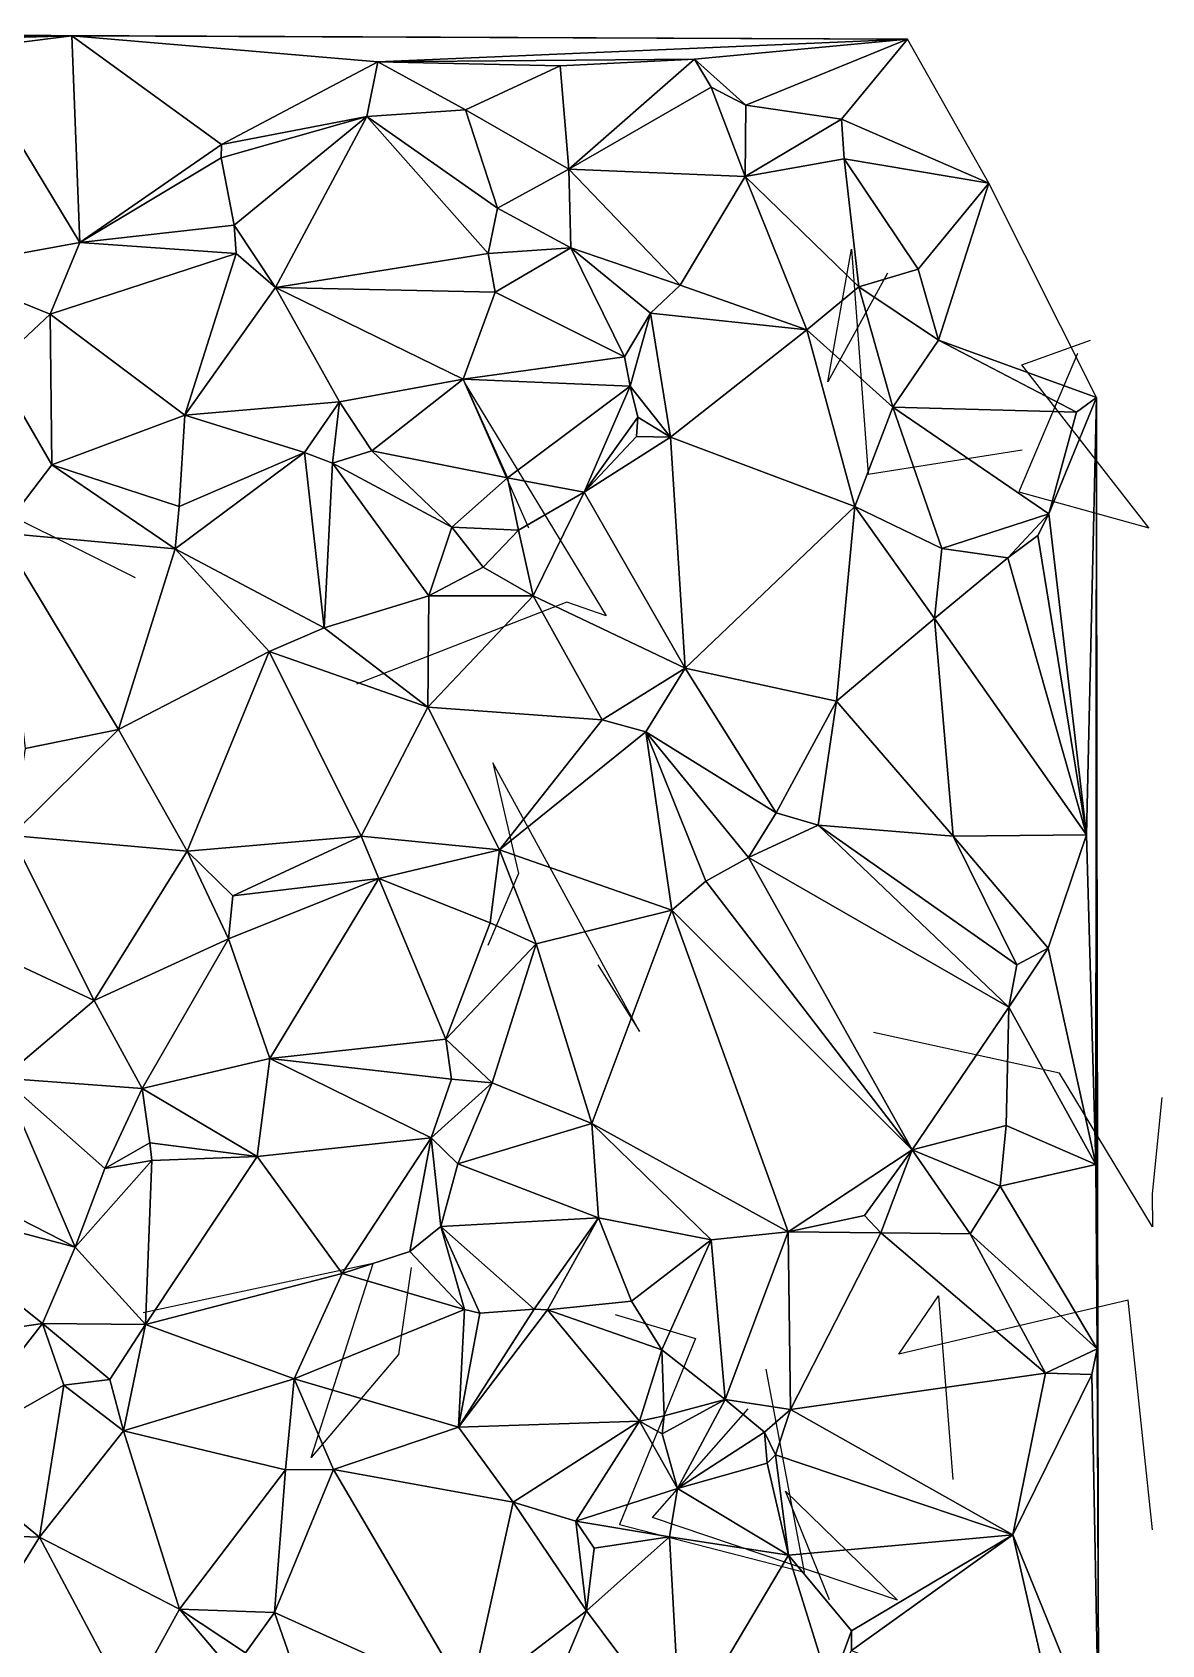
# Model space of a CAD drawing. Header units: metres. Extents: x -15 to 15.5, y -15.2 to 15.3.
# Drawn here: x 8.42 to 15.37, y 5.04 to 14.97 of the extents above; entities that cross this region are included whole.
import ezdxf

# ---------------------------------------------------------------- set-up
doc = ezdxf.new("R2010")
doc.units = ezdxf.units.M
doc.layers.add('CRACKS', color=1, linetype='Continuous')
doc.layers.add('STREET_MESH', color=7, linetype='Continuous')

msp = doc.modelspace()

# ---------------------------------------------------------------- linework, layer by layer
at = {"layer": 'CRACKS'}
for points in [[(13.6832, 13.4912, 0.1), (13.3157, 12.8207, 0.1), (13.4602, 13.6376, 0.1), (13.5627, 12.2519, 0.1), (14.5106, 12.4034, 0.1)], [(14.8513, 12.9949, 0.1), (14.4908, 12.1445, 0.1), (15.2906, 11.9225, 0.1), (14.5105, 12.9252, 0.1), (14.9319, 13.0773, 0.1)], [(11.4747, 11.9208, 0.1), (11.0824, 12.8098, 0.1), (11.9492, 11.3805, 0.1), (11.708, 11.4655, 0.1), (10.4125, 10.96, 0.1)], [(7.3409, 11.5281, 0.1), (7.7348, 12.4129, 0.1), (7.6828, 11.8789, 0.1), (7.9292, 12.175, 0.1), (9.0505, 11.6173, 0.1)], [(11.8978, 9.2307, 0.1), (12.1544, 8.8211, 0.1), (11.253, 10.4743, 0.1), (11.4095, 9.7945, 0.1), (11.221, 9.3511, 0.1)], [(15.3711, 8.4134, 0.1), (15.3128, 7.8209, 0.1), (15.3132, 7.617, 0.1), (14.7407, 8.5641, 0.1), (13.5964, 8.8137, 0.1)], [(10.7503, 7.3666, 0.1), (10.6707, 6.831, 0.1), (10.1328, 6.1979, 0.1), (10.5153, 7.3928, 0.1), (9.0984, 7.0888, 0.1)], [(15.3142, 5.7521, 0.1), (15.1644, 7.167, 0.1), (13.7522, 6.8331, 0.1), (13.9962, 7.1923, 0.1), (14.0854, 6.0612, 0.1)], [(12.0064, 7.0773, 0.1), (12.4993, 6.9299, 0.1), (12.0322, 5.784, 0.1), (13.1705, 5.4908, 0.1), (12.9344, 6.7415, 0.1)], [(13.3247, 5.3204, 0.1), (13.0535, 5.99, 0.1), (13.7447, 5.3195, 0.1), (12.2352, 5.8279, 0.1), (12.8244, 6.4982, 0.1)]]:
    msp.add_polyline3d(points, dxfattribs=at)
at = {"layer": 'STREET_MESH'}
for points in [[(3.7372, 14.9741), (8.6608, 14.951), (13.8065, 14.9325)], [(4.874, 14.8459), (8.6608, 14.951), (3.7372, 14.9741)], [(4.874, 14.8459), (7.988, 14.8683), (8.6608, 14.951)], [(7.988, 14.8683), (8.7096, 13.6798), (8.6608, 14.951)], [(8.6608, 14.951), (10.5447, 14.7909), (13.8065, 14.9325)], [(9.5806, 14.2827), (10.5447, 14.7909), (8.6608, 14.951)], [(8.7096, 13.6798), (9.5806, 14.2827), (8.6608, 14.951)], [(10.5447, 14.7909), (12.494, 14.808), (13.8065, 14.9325)], [(12.494, 14.808), (12.81, 14.5244), (13.8065, 14.9325)], [(12.81, 14.5244), (13.3983, 14.4387), (13.8065, 14.9325)], [(13.3983, 14.4387), (14.3072, 14.0444), (13.8065, 14.9325)], [(7.988, 14.8683), (7.8337, 13.5192), (8.7096, 13.6798)], [(11.6662, 14.7679), (12.494, 14.808), (10.5447, 14.7909)], [(11.7196, 14.1301), (12.494, 14.808), (11.6662, 14.7679)], [(11.7196, 14.1301), (12.5968, 14.6356), (12.494, 14.808)], [(12.494, 14.808), (12.5968, 14.6356), (12.81, 14.5244)], [(9.5806, 14.2827), (10.4761, 14.4562), (10.5447, 14.7909)], [(10.4761, 14.4562), (11.0834, 14.4958), (10.5447, 14.7909)], [(11.0834, 14.4958), (11.6662, 14.7679), (10.5447, 14.7909)], [(11.0834, 14.4958), (11.7196, 14.1301), (11.6662, 14.7679)], [(12.5968, 14.6356), (11.7196, 14.1301), (12.8064, 14.0853)], [(12.5968, 14.6356), (12.8064, 14.0853), (12.81, 14.5244)], [(12.8064, 14.0853), (13.3983, 14.4387), (12.81, 14.5244)], [(10.4761, 14.4562), (9.5806, 14.2827), (9.5801, 14.2003)], [(9.6595, 13.787), (10.4761, 14.4562), (9.5801, 14.2003)], [(9.6595, 13.787), (9.9136, 13.4022), (10.4761, 14.4562)], [(10.4761, 14.4562), (9.9136, 13.4022), (11.223, 13.611)], [(11.2807, 13.8917), (11.0834, 14.4958), (10.4761, 14.4562)], [(11.2807, 13.8917), (10.4761, 14.4562), (11.223, 13.611)], [(11.2807, 13.8917), (11.7196, 14.1301), (11.0834, 14.4958)], [(13.3983, 14.4387), (12.8064, 14.0853), (13.4163, 14.1936)], [(13.3983, 14.4387), (13.4163, 14.1936), (14.3072, 14.0444)], [(9.5806, 14.2827), (8.7096, 13.6798), (9.5801, 14.2003)], [(8.7096, 13.6798), (9.6595, 13.787), (9.5801, 14.2003)], [(11.7196, 14.1301), (11.2807, 13.8917), (11.7317, 13.6475)], [(11.7196, 14.1301), (12.405, 13.4164), (12.8064, 14.0853)], [(12.405, 13.4164), (11.7196, 14.1301), (11.7317, 13.6475)], [(12.8064, 14.0853), (13.505, 13.4056), (13.4163, 14.1936)], [(13.4163, 14.1936), (13.8718, 13.5153), (14.3072, 14.0444)], [(13.505, 13.4056), (13.8718, 13.5153), (13.4163, 14.1936)], [(12.8064, 14.0853), (12.405, 13.4164), (13.1865, 13.142)], [(13.505, 13.4056), (12.8064, 14.0853), (13.1865, 13.142)], [(13.8718, 13.5153), (13.9973, 13.0777), (14.3072, 14.0444)], [(14.3072, 14.0444), (13.9973, 13.0777), (14.9693, 12.7255)], [(11.7317, 13.6475), (11.2807, 13.8917), (11.223, 13.611)], [(9.671, 13.6116), (9.6595, 13.787), (8.7096, 13.6798)], [(9.6595, 13.787), (9.671, 13.6116), (9.9136, 13.4022)], [(8.7096, 13.6798), (7.8337, 13.5192), (8.5265, 13.2383)], [(9.671, 13.6116), (8.7096, 13.6798), (8.5265, 13.2383)], [(9.3563, 12.6153), (9.671, 13.6116), (8.5265, 13.2383)], [(9.9136, 13.4022), (9.671, 13.6116), (9.3563, 12.6153)], [(9.9136, 13.4022), (11.2663, 13.3739), (11.223, 13.611)], [(11.2663, 13.3739), (11.7317, 13.6475), (11.223, 13.611)], [(11.2663, 13.3739), (12.0621, 12.9746), (11.7317, 13.6475)], [(12.405, 13.4164), (11.7317, 13.6475), (12.2239, 13.2447)], [(11.7317, 13.6475), (12.0621, 12.9746), (12.2239, 13.2447)], [(7.8337, 13.5192), (8.1837, 12.9173), (8.5265, 13.2383)], [(13.505, 13.4056), (13.9973, 13.0777), (13.8718, 13.5153)], [(13.1865, 13.142), (12.405, 13.4164), (12.2239, 13.2447)], [(13.7146, 12.6654), (13.505, 13.4056), (13.1865, 13.142)], [(13.7146, 12.6654), (13.9973, 13.0777), (13.505, 13.4056)], [(10.3078, 12.699), (9.9136, 13.4022), (9.3563, 12.6153)], [(9.9136, 13.4022), (10.3078, 12.699), (11.0697, 12.838)], [(11.2663, 13.3739), (9.9136, 13.4022), (11.0697, 12.838)], [(12.0621, 12.9746), (11.2663, 13.3739), (11.0697, 12.838)], [(8.1837, 12.9173), (8.5376, 12.31), (8.5265, 13.2383)], [(8.5376, 12.31), (9.3563, 12.6153), (8.5265, 13.2383)], [(12.0621, 12.9746), (12.0977, 12.7943), (12.2239, 13.2447)], [(12.0977, 12.7943), (12.3459, 12.4816), (12.2239, 13.2447)], [(12.3459, 12.4816), (13.1865, 13.142), (12.2239, 13.2447)], [(12.3459, 12.4816), (13.481, 12.0547), (13.1865, 13.142)], [(13.481, 12.0547), (13.7146, 12.6654), (13.1865, 13.142)], [(13.7146, 12.6654), (14.8466, 12.6346), (13.9973, 13.0777)], [(13.9973, 13.0777), (14.8466, 12.6346), (14.9693, 12.7255)], [(8.2183, 11.8912), (8.5376, 12.31), (8.1837, 12.9173)], [(12.0621, 12.9746), (11.0697, 12.838), (12.0977, 12.7943)], [(10.3078, 12.699), (10.5066, 12.3975), (11.0697, 12.838)], [(11.0697, 12.838), (10.5066, 12.3975), (11.3435, 12.2305)], [(12.0977, 12.7943), (11.0697, 12.838), (11.3435, 12.2305)], [(11.8149, 12.142), (12.0977, 12.7943), (11.3435, 12.2305)], [(11.8149, 12.142), (12.1453, 12.603), (12.0977, 12.7943)], [(12.0977, 12.7943), (12.1453, 12.603), (12.3459, 12.4816)], [(14.6748, 12.0079), (14.9078, 10.0314), (14.9693, 12.7255)], [(14.8466, 12.6346), (14.6748, 12.0079), (14.9693, 12.7255)], [(14.9078, 10.0314), (14.966, 8.0009), (14.9693, 12.7255)], [(14.966, 8.0009), (14.974, 6.8677), (14.9693, 12.7255)], [(14.9693, 12.7255), (14.974, 6.8677), (14.9844, 4.4181)], [(8.5376, 12.31), (9.3209, 12.0538), (9.3563, 12.6153)], [(9.3209, 12.0538), (10.0919, 12.3854), (9.3563, 12.6153)], [(10.0919, 12.3854), (10.3078, 12.699), (9.3563, 12.6153)], [(10.3078, 12.699), (10.0919, 12.3854), (10.2655, 12.3214)], [(10.5066, 12.3975), (10.3078, 12.699), (10.2655, 12.3214)], [(13.7146, 12.6654), (13.481, 12.0547), (14.0177, 11.7948)], [(14.6748, 12.0079), (13.7146, 12.6654), (14.0177, 11.7948)], [(14.8466, 12.6346), (13.7146, 12.6654), (14.6748, 12.0079)], [(12.1368, 12.4839), (12.1453, 12.603), (11.8149, 12.142)], [(12.1453, 12.603), (12.1368, 12.4839), (12.3459, 12.4816)], [(12.1368, 12.4839), (11.8149, 12.142), (12.3459, 12.4816)], [(12.3459, 12.4816), (11.8149, 12.142), (12.4357, 11.0575)], [(13.481, 12.0547), (12.3459, 12.4816), (12.4357, 11.0575)], [(10.2138, 11.3067), (10.0919, 12.3854), (9.296, 11.7931)], [(10.0919, 12.3854), (9.3209, 12.0538), (9.296, 11.7931)], [(10.0919, 12.3854), (10.2138, 11.3067), (10.2655, 12.3214)], [(10.2138, 11.3067), (10.8588, 11.5044), (10.2655, 12.3214)], [(10.9994, 11.9265), (10.5066, 12.3975), (10.2655, 12.3214)], [(10.8588, 11.5044), (10.9994, 11.9265), (10.2655, 12.3214)], [(10.5066, 12.3975), (10.9994, 11.9265), (11.3435, 12.2305)], [(8.5376, 12.31), (8.2183, 11.8912), (9.296, 11.7931)], [(9.3209, 12.0538), (8.5376, 12.31), (9.296, 11.7931)], [(10.9994, 11.9265), (11.4108, 11.9086), (11.3435, 12.2305)], [(11.4108, 11.9086), (11.8149, 12.142), (11.3435, 12.2305)], [(11.8149, 12.142), (11.4108, 11.9086), (11.5006, 11.504)], [(12.4357, 11.0575), (11.8149, 12.142), (11.5006, 11.504)], [(13.481, 12.0547), (12.4357, 11.0575), (13.3678, 10.8548)], [(13.9724, 11.3637), (13.481, 12.0547), (13.3678, 10.8548)], [(13.481, 12.0547), (13.9724, 11.3637), (14.0177, 11.7948)], [(10.8588, 11.5044), (11.1917, 11.6802), (10.9994, 11.9265)], [(11.1917, 11.6802), (11.4108, 11.9086), (10.9994, 11.9265)], [(14.4242, 11.738), (14.6748, 12.0079), (14.0177, 11.7948)], [(14.4242, 11.738), (14.6073, 11.8748), (14.6748, 12.0079)], [(14.6748, 12.0079), (14.6073, 11.8748), (14.9078, 10.0314)], [(8.9482, 10.6805), (8.2183, 11.8912), (8.3723, 10.5637)], [(8.2183, 11.8912), (8.9482, 10.6805), (9.296, 11.7931)], [(11.4108, 11.9086), (11.1917, 11.6802), (11.5006, 11.504)], [(14.6073, 11.8748), (14.4242, 11.738), (14.9078, 10.0314)], [(9.296, 11.7931), (8.9482, 10.6805), (9.8758, 11.1602)], [(10.2138, 11.3067), (9.296, 11.7931), (9.8758, 11.1602)], [(13.9724, 11.3637), (14.4242, 11.738), (14.0177, 11.7948)], [(14.4242, 11.738), (13.9724, 11.3637), (14.9078, 10.0314)], [(11.1917, 11.6802), (10.8588, 11.5044), (11.5006, 11.504)], [(10.2138, 11.3067), (10.8518, 10.8181), (10.8588, 11.5044)], [(10.8588, 11.5044), (10.8518, 10.8181), (11.5006, 11.504)], [(10.8518, 10.8181), (11.9258, 10.7401), (11.5006, 11.504)], [(11.9258, 10.7401), (12.4357, 11.0575), (11.5006, 11.504)], [(14.0867, 10.0245), (13.9724, 11.3637), (13.3678, 10.8548)], [(13.9724, 11.3637), (14.0867, 10.0245), (14.9078, 10.0314)], [(10.8518, 10.8181), (10.2138, 11.3067), (9.8758, 11.1602)], [(8.9482, 10.6805), (9.3702, 9.9322), (9.8758, 11.1602)], [(9.3702, 9.9322), (10.4417, 10.0236), (9.8758, 11.1602)], [(10.4417, 10.0236), (10.8518, 10.8181), (9.8758, 11.1602)], [(11.9258, 10.7401), (12.1944, 10.6659), (12.4357, 11.0575)], [(12.1944, 10.6659), (12.9967, 10.1683), (12.4357, 11.0575)], [(12.4357, 11.0575), (12.9967, 10.1683), (13.3678, 10.8548)], [(12.9967, 10.1683), (13.2564, 10.092), (13.3678, 10.8548)], [(13.2564, 10.092), (14.0867, 10.0245), (13.3678, 10.8548)], [(10.4417, 10.0236), (11.294, 9.9386), (10.8518, 10.8181)], [(11.294, 9.9386), (11.9258, 10.7401), (10.8518, 10.8181)], [(11.294, 9.9386), (12.1944, 10.6659), (11.9258, 10.7401)], [(8.2894, 10.0287), (8.9482, 10.6805), (8.3723, 10.5637)], [(8.2894, 10.0287), (9.3702, 9.9322), (8.9482, 10.6805)], [(12.3549, 9.5678), (12.1944, 10.6659), (11.294, 9.9386)], [(12.1944, 10.6659), (12.3549, 9.5678), (12.5636, 9.7465)], [(12.1944, 10.6659), (12.8274, 9.8916), (12.9967, 10.1683)], [(12.8274, 9.8916), (12.1944, 10.6659), (12.5636, 9.7465)], [(12.8274, 9.8916), (13.2564, 10.092), (12.9967, 10.1683)], [(13.2564, 10.092), (12.8274, 9.8916), (14.4297, 8.9709)], [(13.2564, 10.092), (14.4785, 9.2321), (14.0867, 10.0245)], [(14.4785, 9.2321), (13.2564, 10.092), (14.4297, 8.9709)], [(14.9078, 10.0314), (14.0867, 10.0245), (14.6714, 9.3334)], [(14.966, 8.0009), (14.9078, 10.0314), (14.6714, 9.3334)], [(8.2894, 10.0287), (7.6863, 9.5314), (8.7975, 9.0121)], [(8.2894, 10.0287), (8.7975, 9.0121), (9.3702, 9.9322)], [(9.3702, 9.9322), (8.7975, 9.0121), (9.624, 9.392)], [(10.4417, 10.0236), (9.3702, 9.9322), (9.6508, 9.6569)], [(9.6508, 9.6569), (9.3702, 9.9322), (9.624, 9.392)], [(10.4417, 10.0236), (9.6508, 9.6569), (10.5494, 9.7623)], [(11.294, 9.9386), (10.4417, 10.0236), (10.5494, 9.7623)], [(11.2358, 9.4902), (11.294, 9.9386), (10.5494, 9.7623)], [(11.294, 9.9386), (11.2358, 9.4902), (11.5196, 9.3607)], [(12.3549, 9.5678), (11.294, 9.9386), (11.5196, 9.3607)], [(14.0867, 10.0245), (14.4785, 9.2321), (14.6714, 9.3334)], [(12.8274, 9.8916), (12.5636, 9.7465), (13.8333, 8.0911)], [(14.4297, 8.9709), (12.8274, 9.8916), (13.8333, 8.0911)], [(9.6508, 9.6569), (9.624, 9.392), (10.5494, 9.7623)], [(9.624, 9.392), (9.8792, 8.6542), (10.5494, 9.7623)], [(9.8792, 8.6542), (10.9631, 8.7738), (10.5494, 9.7623)], [(10.9631, 8.7738), (11.2358, 9.4902), (10.5494, 9.7623)], [(12.5636, 9.7465), (12.3549, 9.5678), (13.8333, 8.0911)], [(11.8624, 8.255), (12.3549, 9.5678), (11.5196, 9.3607)], [(12.3549, 9.5678), (11.8624, 8.255), (13.0703, 7.5876)], [(12.3549, 9.5678), (13.0703, 7.5876), (13.8333, 8.0911)], [(7.6863, 9.5314), (8.2342, 8.5332), (8.7975, 9.0121)], [(11.2358, 9.4902), (10.9631, 8.7738), (11.5196, 9.3607)], [(8.7975, 9.0121), (9.0934, 8.4707), (9.624, 9.392)], [(9.0934, 8.4707), (9.8792, 8.6542), (9.624, 9.392)], [(10.9631, 8.7738), (11.2474, 8.5049), (11.5196, 9.3607)], [(11.2474, 8.5049), (11.8624, 8.255), (11.5196, 9.3607)], [(14.4297, 8.9709), (14.966, 8.0009), (14.6714, 9.3334)], [(14.4785, 9.2321), (14.4297, 8.9709), (14.6714, 9.3334)], [(8.2342, 8.5332), (9.0934, 8.4707), (8.7975, 9.0121)], [(14.414, 8.2419), (14.4297, 8.9709), (13.8333, 8.0911)], [(14.4297, 8.9709), (14.414, 8.2419), (14.966, 8.0009)], [(9.8792, 8.6542), (10.9987, 8.5264), (10.9631, 8.7738)], [(10.9987, 8.5264), (11.2474, 8.5049), (10.9631, 8.7738)], [(9.8792, 8.6542), (9.0934, 8.4707), (9.8011, 8.0511)], [(10.872, 8.1664), (9.8792, 8.6542), (9.8011, 8.0511)], [(10.9987, 8.5264), (9.8792, 8.6542), (10.872, 8.1664)], [(8.2342, 8.5332), (7.656, 8.0156), (8.6808, 7.492)], [(8.8631, 7.9764), (8.2342, 8.5332), (8.6808, 7.492)], [(8.8631, 7.9764), (9.0934, 8.4707), (8.2342, 8.5332)], [(9.0934, 8.4707), (8.8631, 7.9764), (9.1397, 8.1345)], [(9.0934, 8.4707), (9.1397, 8.1345), (9.8011, 8.0511)], [(10.9987, 8.5264), (10.872, 8.1664), (11.2474, 8.5049)], [(11.2474, 8.5049), (10.872, 8.1664), (11.0377, 8.005)], [(11.8624, 8.255), (11.2474, 8.5049), (11.0377, 8.005)], [(11.9028, 7.6731), (11.8624, 8.255), (11.0377, 8.005)], [(13.0703, 7.5876), (11.8624, 8.255), (12.596, 7.5377)], [(11.8624, 8.255), (11.9028, 7.6731), (12.596, 7.5377)], [(14.3768, 7.868), (14.414, 8.2419), (13.8333, 8.0911)], [(14.414, 8.2419), (14.3768, 7.868), (14.966, 8.0009)], [(10.3247, 7.3306), (10.872, 8.1664), (9.8011, 8.0511)], [(10.3247, 7.3306), (10.7405, 7.4657), (10.872, 8.1664)], [(10.7405, 7.4657), (10.9329, 7.619), (10.872, 8.1664)], [(10.872, 8.1664), (10.9329, 7.619), (11.0377, 8.005)], [(8.8631, 7.9764), (9.1517, 8.0257), (9.1397, 8.1345)], [(9.1133, 7.0164), (10.3247, 7.3306), (9.8011, 8.0511)], [(9.1517, 8.0257), (9.1133, 7.0164), (9.8011, 8.0511)], [(9.1397, 8.1345), (9.1517, 8.0257), (9.8011, 8.0511)], [(13.0703, 7.5876), (13.5413, 7.6868), (13.8333, 8.0911)], [(13.5413, 7.6868), (13.6418, 7.5804), (13.8333, 8.0911)], [(13.6418, 7.5804), (14.1916, 7.5749), (13.8333, 8.0911)], [(14.1916, 7.5749), (14.3768, 7.868), (13.8333, 8.0911)], [(7.656, 8.0156), (7.5031, 7.8042), (8.6808, 7.492)], [(9.1133, 7.0164), (9.1517, 8.0257), (8.6808, 7.492)], [(9.1517, 8.0257), (8.8631, 7.9764), (8.6808, 7.492)], [(10.9329, 7.619), (11.9028, 7.6731), (11.0377, 8.005)], [(14.966, 8.0009), (14.3768, 7.868), (14.974, 6.8677)], [(14.3768, 7.868), (14.1916, 7.5749), (14.974, 6.8677)], [(8.4784, 7.0229), (7.5031, 7.8042), (7.4748, 6.8741)], [(7.5031, 7.8042), (8.4784, 7.0229), (8.6808, 7.492)], [(11.9028, 7.6731), (10.9329, 7.619), (11.5067, 7.111)], [(11.9028, 7.6731), (11.5067, 7.111), (11.5894, 7.1075)], [(12.1063, 7.1593), (11.9028, 7.6731), (11.5894, 7.1075)], [(11.9028, 7.6731), (12.1063, 7.1593), (12.596, 7.5377)], [(13.5413, 7.6868), (13.0703, 7.5876), (13.6418, 7.5804)], [(10.9329, 7.619), (10.7405, 7.4657), (11.0779, 7.1091)], [(11.1731, 7.0866), (10.9329, 7.619), (11.0779, 7.1091)], [(10.9329, 7.619), (11.1731, 7.0866), (11.5067, 7.111)], [(12.6822, 6.5553), (13.0703, 7.5876), (12.596, 7.5377)], [(12.6822, 6.5553), (13.0841, 6.493), (13.0703, 7.5876)], [(13.0703, 7.5876), (13.0841, 6.493), (13.6418, 7.5804)], [(13.6418, 7.5804), (13.0841, 6.493), (14.6556, 6.7171)], [(14.1916, 7.5749), (13.6418, 7.5804), (14.6556, 6.7171)], [(14.1916, 7.5749), (14.6556, 6.7171), (14.974, 6.8677)], [(8.4784, 7.0229), (9.1133, 7.0164), (8.6808, 7.492)], [(10.7405, 7.4657), (10.3247, 7.3306), (11.0779, 7.1091)], [(12.1063, 7.1593), (12.2921, 6.8601), (12.596, 7.5377)], [(12.2921, 6.8601), (12.6822, 6.5553), (12.596, 7.5377)], [(10.3247, 7.3306), (9.1133, 7.0164), (10.0294, 6.6818)], [(11.0779, 7.1091), (10.3247, 7.3306), (10.0294, 6.6818)], [(12.2921, 6.8601), (12.1063, 7.1593), (11.5894, 7.1075)], [(11.0417, 6.3853), (11.0779, 7.1091), (10.0294, 6.6818)], [(11.5894, 7.1075), (11.5067, 7.111), (11.0417, 6.3853)], [(11.5067, 7.111), (11.1731, 7.0866), (11.0417, 6.3853)], [(11.0417, 6.3853), (11.1731, 7.0866), (11.0779, 7.1091)], [(12.156, 6.422), (11.5894, 7.1075), (11.0417, 6.3853)], [(12.156, 6.422), (12.2921, 6.8601), (11.5894, 7.1075)], [(7.8465, 6.2096), (8.4784, 7.0229), (7.4748, 6.8741)], [(7.8465, 6.2096), (8.6112, 6.642), (8.4784, 7.0229)], [(8.4784, 7.0229), (8.8948, 6.6777), (9.1133, 7.0164)], [(8.6112, 6.642), (8.8948, 6.6777), (8.4784, 7.0229)], [(8.8948, 6.6777), (8.9775, 6.3609), (9.1133, 7.0164)], [(9.1133, 7.0164), (8.9775, 6.3609), (10.0294, 6.6818)], [(12.3072, 6.4546), (12.2921, 6.8601), (12.156, 6.422)], [(12.2921, 6.8601), (12.3072, 6.4546), (12.6822, 6.5553)], [(14.6556, 6.7171), (14.9404, 6.7091), (14.974, 6.8677)], [(14.974, 6.8677), (14.9404, 6.7091), (14.9844, 4.4181)], [(8.8948, 6.6777), (8.6112, 6.642), (8.9775, 6.3609)], [(8.9775, 6.3609), (9.9762, 6.1217), (10.0294, 6.6818)], [(9.9762, 6.1217), (10.2702, 6.1234), (10.0294, 6.6818)], [(10.2702, 6.1234), (11.0417, 6.3853), (10.0294, 6.6818)], [(14.6556, 6.7171), (13.0841, 6.493), (14.4531, 5.7216)], [(14.9404, 6.7091), (14.6556, 6.7171), (14.4531, 5.7216)], [(14.9404, 6.7091), (14.4531, 5.7216), (14.9844, 4.4181)], [(8.4601, 5.7071), (8.6112, 6.642), (7.8465, 6.2096)], [(8.6112, 6.642), (8.4601, 5.7071), (8.9775, 6.3609)], [(12.6822, 6.5553), (12.2948, 6.3437), (12.3888, 6.0073)], [(12.3072, 6.4546), (12.2948, 6.3437), (12.6822, 6.5553)], [(12.9255, 6.3527), (12.6822, 6.5553), (12.3888, 6.0073)], [(12.6822, 6.5553), (12.9255, 6.3527), (13.0841, 6.493)], [(12.2948, 6.3437), (12.3072, 6.4546), (12.156, 6.422)], [(12.9255, 6.3527), (12.9922, 6.2149), (13.0841, 6.493)], [(13.0841, 6.493), (12.9922, 6.2149), (14.4531, 5.7216)], [(8.4601, 5.7071), (9.3234, 5.2626), (8.9775, 6.3609)], [(8.9775, 6.3609), (9.3234, 5.2626), (9.9762, 6.1217)], [(11.0417, 6.3853), (10.2702, 6.1234), (11.3775, 5.9225)], [(12.156, 6.422), (11.0417, 6.3853), (11.3775, 5.9225)], [(11.7641, 5.8051), (12.156, 6.422), (11.3775, 5.9225)], [(12.156, 6.422), (11.7641, 5.8051), (12.3888, 6.0073)], [(12.2948, 6.3437), (12.156, 6.422), (12.3888, 6.0073)], [(12.9411, 6.1621), (12.9255, 6.3527), (12.3888, 6.0073)], [(12.9922, 6.2149), (12.9255, 6.3527), (12.9411, 6.1621)], [(8.4601, 5.7071), (7.8465, 6.2096), (7.8639, 5.7281)], [(12.9411, 6.1621), (12.3888, 6.0073), (13.0723, 5.5965)], [(12.9922, 6.2149), (12.9411, 6.1621), (13.0723, 5.5965)], [(12.9922, 6.2149), (13.0723, 5.5965), (14.4531, 5.7216)], [(9.9762, 6.1217), (9.3234, 5.2626), (9.9081, 5.2429)], [(10.2702, 6.1234), (9.9081, 5.2429), (11.1071, 4.7005)], [(10.2702, 6.1234), (9.9762, 6.1217), (9.9081, 5.2429)], [(11.3775, 5.9225), (10.2702, 6.1234), (11.1071, 4.7005)], [(11.7641, 5.8051), (12.3392, 5.7091), (12.3888, 6.0073)], [(12.3888, 6.0073), (12.3392, 5.7091), (13.0723, 5.5965)], [(11.8287, 5.2541), (11.3775, 5.9225), (11.1071, 4.7005)], [(11.8287, 5.2541), (11.7641, 5.8051), (11.3775, 5.9225)], [(11.8761, 5.64), (11.7641, 5.8051), (11.8287, 5.2541)], [(11.8761, 5.64), (12.3392, 5.7091), (11.7641, 5.8051)], [(8.0462, 5.0395), (8.4601, 5.7071), (7.8639, 5.7281)], [(8.4601, 5.7071), (8.0462, 5.0395), (9.0044, 4.6853)], [(9.3234, 5.2626), (8.4601, 5.7071), (9.0044, 4.6853)], [(12.3392, 5.7091), (11.8287, 5.2541), (12.4077, 4.4769)], [(12.3392, 5.7091), (11.8761, 5.64), (11.8287, 5.2541)], [(13.0723, 5.5965), (12.3392, 5.7091), (12.4077, 4.4769)], [(14.4531, 5.7216), (13.0723, 5.5965), (13.461, 5.1298)], [(13.4599, 5.0081), (14.4531, 5.7216), (13.461, 5.1298)], [(14.7333, 4.5005), (14.4531, 5.7216), (13.4599, 5.0081)], [(14.4531, 5.7216), (14.7333, 4.5005), (14.9844, 4.4181)], [(13.3285, 4.7734), (13.0723, 5.5965), (12.4077, 4.4769)], [(13.0723, 5.5965), (13.3285, 4.7734), (13.461, 5.1298)], [(9.3234, 5.2626), (9.0044, 4.6853), (9.5992, 4.9371)], [(9.3234, 5.2626), (9.7286, 4.9948), (9.9081, 5.2429)], [(9.7286, 4.9948), (9.3234, 5.2626), (9.5992, 4.9371)], [(9.7286, 4.9948), (10.2948, 4.1278), (9.9081, 5.2429)], [(9.9081, 5.2429), (10.2948, 4.1278), (11.1071, 4.7005)], [(11.5435, 4.5746), (11.8287, 5.2541), (11.1071, 4.7005)], [(11.8287, 5.2541), (11.5435, 4.5746), (12.4077, 4.4769)], [(13.3285, 4.7734), (13.4599, 5.0081), (13.461, 5.1298)]]:
    msp.add_3dface(points, dxfattribs=at)

doc.saveas('drawing.dxf')
